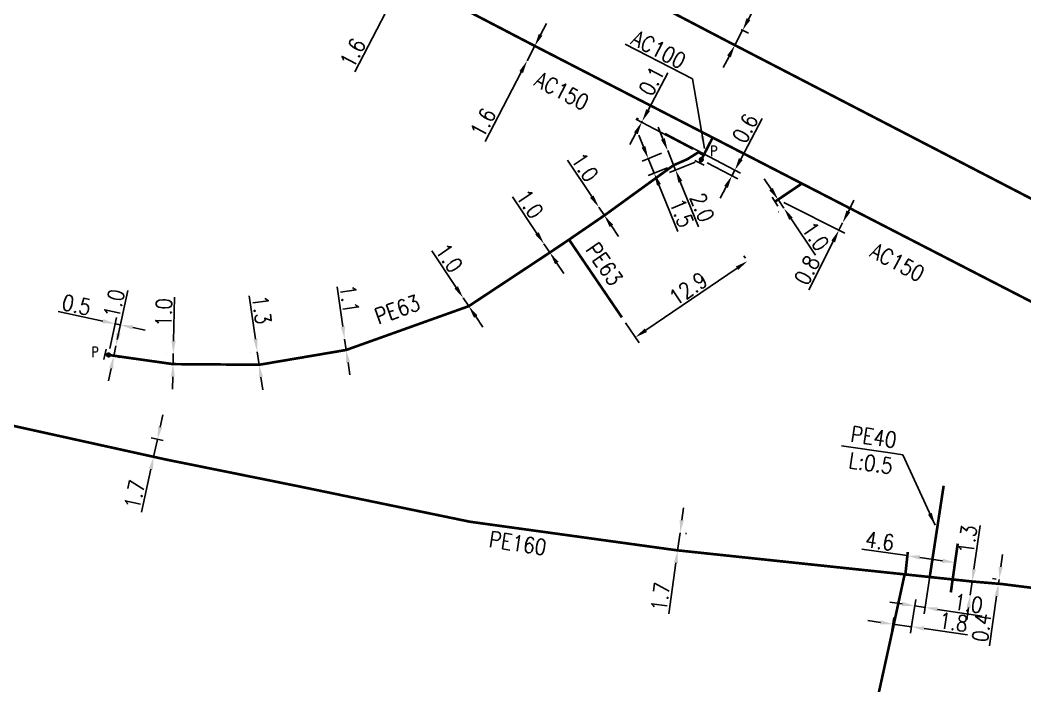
# Model space of a CAD drawing. Header units: millimetres. Extents: x 155997 to 157006, y 121209 to 122008.
# Drawn here: x 156276.7 to 156372.4, y 121752.2 to 121815.6 of the extents above; entities that cross this region are included whole.
import ezdxf
from ezdxf.enums import TextEntityAlignment as Align

# ---------------------------------------------------------------- set-up
doc = ezdxf.new("R2010")
doc.units = ezdxf.units.MM
for name, pattern in [('L_25_AP', [2000, 1000, 1000]), ('L_25_PE', [2000, 1000, 1000]), ('L_RAC_PE', [3.5, 2, -1.5])]:
    doc.linetypes.add(name, pattern=pattern)
doc.layers.get('0').update_dxf_attribs({"linetype": 'CONTINUOUS'})
for name, color, linetype in [('L_150', 1, 'CONTINUOUS'), ('L_300', 7, 'CONTINUOUS'), ('L_340', 7, 'CONTINUOUS')]:
    doc.layers.add(name, color=color, linetype=linetype)
doc.layers.add('L_170', color=7, linetype='CONTINUOUS', plot=False)
doc.styles.add('G_ROMANS', font='ROMANS.SHX', dxfattribs={"width": 0.75})
doc.styles.get("Standard").update_dxf_attribs({"font": 'romans.shx', "width": 0.85})
doc.dimstyles.get("Standard").update_dxf_attribs({"dimtxt": 1.5, "dimasz": 1.2, "dimexe": 0.625, "dimexo": 0.625, "dimgap": 0.25, "dimtad": 1, "dimdec": 1, "dimzin": 0, "dimdsep": 46, "dimtxsty": 'Standard', "dimcen": -0.5, "dimadec": 0, "dimazin": 0, "dimtfac": 1, "dimtdec": 1, "dimtmove": 0, "dimatfit": 3, "dimfxl": 0, "dimtolj": 1, "dimtzin": 0, "dimarcsym": 0})

# ---------------------------------------------------------------- blocks, each defined once
blk = doc.blocks.new('L_340_07')
at = {"color": 0, "linetype": 'Continuous', "const_width": 0.25, "flags": 128}
blk.add_lwpolyline([(0, 0), (0.35, 0)], dxfattribs=at)
at = {"color": 0, "linetype": 'Continuous', "flags": 128}
blk.add_lwpolyline([(0.35, -0.5), (0.35, 0.5)], dxfattribs=at)
at = {"color": 0, "linetype": 'Continuous', "width": 0.75, "flags": 3}
for tag, p in [('DEF_LEG', (0.723, -3.465)), ('DEF_COUP', (0.723, -5.965)), ('DEF_TYPE', (0.723, -8.465))]:
    blk.add_attdef(tag, text='', height=1.2, dxfattribs=at).set_placement(p, align=Align.MIDDLE)
blk = doc.blocks.new('L_300_12')
at = {"color": 0, "linetype": 'Continuous', "const_width": 0.248, "flags": 128}
blk.add_lwpolyline([(-0.126, 0, 1), (0.126, 0, 1)], format="xyb", close=True, dxfattribs=at)
at = {"linetype": 'Continuous', "style": 'G_ROMANS', "width": 0.75}
blk.add_attdef('P', text='', height=1, dxfattribs=at).set_placement((0, 1.331), align=Align.MIDDLE_CENTER)
at = {"color": 0, "linetype": 'Continuous', "width": 0.75, "flags": 3}
for tag, p in [('DEF_LEG', (0, -5)), ('DEF_COUP', (0, -7.5)), ('DEF_TYPE', (0, -10))]:
    blk.add_attdef(tag, text='', height=1.2, dxfattribs=at).set_placement(p, align=Align.MIDDLE)
blk = doc.blocks.new('*D546')
at = {"layer": 'L_150', "color": 0, "linetype": 'Continuous', "lineweight": -2, "transparency": 16777216}
for p, q in [((156346.065, 121815.659), (156348.321, 121819.981)), ((156344.77, 121813.177), (156345.51, 121814.595)), ((156345.387, 121814.659), (156346.064, 121814.306)), ((156344.647, 121813.241), (156345.324, 121812.887)), ((156344.214, 121812.113), (156343.659, 121811.049))]:
    blk.add_line(p, q, dxfattribs=at)
at = {"layer": 'L_150', "color": 0, "linetype": 'Continuous', "transparency": 16777216}
for points in [[(156345.888, 121815.751), (156346.243, 121815.566), (156345.51, 121814.595)], [(156344.037, 121812.205), (156344.392, 121812.02), (156344.77, 121813.177)]]:
    blk.add_solid(points, dxfattribs=at)
at = {"layer": 'L_150', "color": 0, "linetype": 'Continuous', "transparency": 16777216, "insert": (156346.743, 121819.119), "char_height": 1.5, "attachment_point": 5, "rotation": 62.4382}
blk.add_mtext('\\A1;1.6', dxfattribs=at)
blk = doc.blocks.new('*D547')
at = {"layer": 'L_150', "color": 0, "linetype": 'Continuous', "lineweight": -2, "transparency": 16777216}
for p, q in [((156326.27, 121814.167), (156326.824, 121815.232)), ((156325.716, 121813.103), (156324.977, 121811.684)), ((156324.423, 121810.619), (156320.983, 121804.013))]:
    blk.add_line(p, q, dxfattribs=at)
at = {"layer": 'L_150', "color": 0, "linetype": 'Continuous', "transparency": 16777216}
for points in [[(156326.092, 121814.26), (156326.447, 121814.075), (156325.716, 121813.103)], [(156324.245, 121810.712), (156324.6, 121810.527), (156324.977, 121811.684)]]:
    blk.add_solid(points, dxfattribs=at)
at = {"layer": 'L_150', "color": 0, "linetype": 'Continuous', "transparency": 16777216, "insert": (156320.786, 121805.8), "char_height": 1.5, "attachment_point": 5, "rotation": 62.49641}
blk.add_mtext('\\A1;1.6', dxfattribs=at)
blk = doc.blocks.new('*D548')
at = {"layer": 'L_150', "color": 0, "linetype": 'Continuous', "lineweight": -2, "transparency": 16777216}
for p, q in [((156313.807, 121820.656), (156314.364, 121821.719)), ((156313.251, 121819.593), (156312.509, 121818.175)), ((156313.805, 121819.303), (156313.805, 121819.303)), ((156313.063, 121817.885), (156313.063, 121817.885)), ((156311.953, 121817.112), (156308.574, 121810.653))]:
    blk.add_line(p, q, dxfattribs=at)
at = {"layer": 'L_150', "color": 0, "linetype": 'Continuous', "transparency": 16777216}
for points in [[(156313.63, 121820.749), (156313.984, 121820.563), (156313.251, 121819.593)], [(156311.776, 121817.205), (156312.13, 121817.019), (156312.509, 121818.175)]]:
    blk.add_solid(points, dxfattribs=at)
at = {"layer": 'L_150', "color": 0, "linetype": 'Continuous', "transparency": 16777216, "insert": (156308.381, 121812.441), "char_height": 1.5, "attachment_point": 5, "rotation": 62.38243}
blk.add_mtext('\\A1;1.6', dxfattribs=at)
blk = doc.blocks.new('*D504')
at = {"layer": 'L_170', "color": 0, "linetype": 'Continuous', "lineweight": -2, "ltscale": 0.5, "transparency": 16777216}
for p, q in [((156364.562, 121770.621), (156362.79, 121759.03)), ((156360.71, 121759.981), (156359.524, 121760.162)), ((156361.571, 121757.668), (156361.991, 121760.417)), ((156361.896, 121759.799), (156362.885, 121759.648)), ((156364.071, 121759.467), (156368.34, 121758.814))]:
    blk.add_line(p, q, dxfattribs=at)
at = {"layer": 'L_170', "color": 0, "linetype": 'Continuous', "ltscale": 0.5, "transparency": 16777216}
for points in [[(156360.74, 121760.178), (156360.68, 121759.783), (156361.896, 121759.799)], [(156364.101, 121759.665), (156364.041, 121759.269), (156362.885, 121759.648)]]:
    blk.add_solid(points, dxfattribs=at)
at = {"layer": 'L_170', "color": 0, "linetype": 'Continuous', "ltscale": 0.5, "transparency": 16777216, "insert": (156367.013, 121760.029), "char_height": 1.5, "attachment_point": 5, "rotation": 351.31001}
blk.add_mtext('\\A1;1.0', dxfattribs=at)
blk = doc.blocks.new('*D512')
at = {"layer": 'L_150', "color": 0, "linetype": 'Continuous', "lineweight": -2, "ltscale": 0.5, "transparency": 16777216}
for p, q in [((156318.228, 121790.118), (156315.899, 121793.6)), ((156319.423, 121788.331), (156318.895, 121789.12)), ((156320.09, 121787.333), (156320.757, 121786.336))]:
    blk.add_line(p, q, dxfattribs=at)
at = {"layer": 'L_150', "color": 0, "linetype": 'Continuous', "ltscale": 0.5, "transparency": 16777216}
for points in [[(156318.394, 121790.229), (156318.062, 121790.007), (156318.895, 121789.12)], [(156320.256, 121787.444), (156319.924, 121787.222), (156319.423, 121788.331)]]:
    blk.add_solid(points, dxfattribs=at)
at = {"layer": 'L_150', "color": 0, "linetype": 'Continuous', "ltscale": 0.5, "transparency": 16777216, "insert": (156317.561, 121792.914), "char_height": 1.5, "attachment_point": 5, "rotation": 303.7727}
blk.add_mtext('\\A1;1.0', dxfattribs=at)
blk = doc.blocks.new('*D514')
at = {"layer": 'L_150', "color": 0, "linetype": 'Continuous', "lineweight": -2, "ltscale": 0.5, "transparency": 16777216}
for p, q in [((156299.111, 121785.178), (156298.508, 121789.324)), ((156298.666, 121783.9), (156298.666, 121783.9)), ((156299.464, 121782.753), (156299.284, 121783.99)), ((156298.846, 121782.663), (156298.846, 121782.663)), ((156299.637, 121781.566), (156299.81, 121780.378))]:
    blk.add_line(p, q, dxfattribs=at)
at = {"layer": 'L_150', "color": 0, "linetype": 'Continuous', "ltscale": 0.5, "transparency": 16777216}
for points in [[(156299.309, 121785.207), (156298.913, 121785.149), (156299.284, 121783.99)], [(156299.835, 121781.595), (156299.439, 121781.537), (156299.464, 121782.753)]]:
    blk.add_solid(points, dxfattribs=at)
at = {"layer": 'L_150', "color": 0, "linetype": 'Continuous', "ltscale": 0.5, "transparency": 16777216, "insert": (156299.713, 121787.988), "char_height": 1.5, "attachment_point": 5, "rotation": 278.27952}
blk.add_mtext('\\A1;1.3', dxfattribs=at)
blk = doc.blocks.new('*D513')
at = {"layer": 'L_150', "color": 0, "linetype": 'Continuous', "lineweight": -2, "ltscale": 0.5, "transparency": 16777216}
for p, q in [((156307.432, 121786.389), (156306.881, 121790.174)), ((156307.756, 121784.162), (156307.605, 121785.201)), ((156307.929, 121782.975), (156308.102, 121781.787))]:
    blk.add_line(p, q, dxfattribs=at)
at = {"layer": 'L_150', "color": 0, "linetype": 'Continuous', "ltscale": 0.5, "transparency": 16777216}
for points in [[(156307.63, 121786.417), (156307.234, 121786.36), (156307.605, 121785.201)], [(156308.127, 121783.003), (156307.731, 121782.946), (156307.756, 121784.162)]]:
    blk.add_solid(points, dxfattribs=at)
at = {"layer": 'L_150', "color": 0, "linetype": 'Continuous', "ltscale": 0.5, "transparency": 16777216, "insert": (156308.06, 121789.019), "char_height": 1.5, "attachment_point": 5, "rotation": 278.2796}
blk.add_mtext('\\A1;1.1', dxfattribs=at)
blk = doc.blocks.new('*D515')
at = {"layer": 'L_150', "color": 0, "linetype": 'Continuous', "lineweight": -2, "ltscale": 0.5, "transparency": 16777216}
for p, q in [((156291.311, 121785.013), (156291.406, 121789.202)), ((156290.659, 121783.828), (156290.659, 121783.828)), ((156291.262, 121782.814), (156291.284, 121783.814)), ((156290.637, 121782.828), (156290.637, 121782.828)), ((156291.234, 121781.614), (156291.207, 121780.415))]:
    blk.add_line(p, q, dxfattribs=at)
at = {"layer": 'L_150', "color": 0, "linetype": 'Continuous', "ltscale": 0.5, "transparency": 16777216}
for points in [[(156291.112, 121785.018), (156291.511, 121785.009), (156291.284, 121783.814)], [(156291.035, 121781.619), (156291.434, 121781.61), (156291.262, 121782.814)]]:
    blk.add_solid(points, dxfattribs=at)
at = {"layer": 'L_150', "color": 0, "linetype": 'Continuous', "ltscale": 0.5, "transparency": 16777216, "insert": (156290.373, 121787.73), "char_height": 1.5, "attachment_point": 5, "rotation": 88.70215}
blk.add_mtext('\\A1;1.0', dxfattribs=at)
blk = doc.blocks.new('*D516')
at = {"layer": 'L_340', "color": 0, "linetype": 'Continuous', "lineweight": -2, "transparency": 16777216}
for p, q in [((156286.072, 121785.734), (156286.941, 121789.832)), ((156285.617, 121783.582), (156285.824, 121784.56)), ((156285.739, 121783.556), (156286.228, 121783.452)), ((156285.368, 121782.408), (156285.119, 121781.234))]:
    blk.add_line(p, q, dxfattribs=at)
at = {"layer": 'L_340', "color": 0, "linetype": 'Continuous', "transparency": 16777216}
for points in [[(156285.877, 121785.775), (156286.268, 121785.692), (156285.824, 121784.56)], [(156285.172, 121782.449), (156285.564, 121782.366), (156285.617, 121783.582)]]:
    blk.add_solid(points, dxfattribs=at)
at = {"layer": 'L_340', "color": 0, "linetype": 'Continuous', "transparency": 16777216, "insert": (156285.653, 121788.577), "char_height": 1.5, "attachment_point": 5, "rotation": 78.0389}
blk.add_mtext('\\A1;1.0', dxfattribs=at)
blk = doc.blocks.new('*D517')
at = {"layer": 'L_340', "color": 0, "linetype": 'Continuous', "lineweight": -2, "transparency": 16777216}
for p, q in [((156284.582, 121786.903), (156280.306, 121787.809)), ((156285.257, 121784.297), (156285.886, 121787.266)), ((156285.953, 121785.171), (156286.375, 121787.162)), ((156286.246, 121786.551), (156285.756, 121786.654)), ((156287.42, 121786.302), (156288.593, 121786.053))]:
    blk.add_line(p, q, dxfattribs=at)
at = {"layer": 'L_340', "color": 0, "linetype": 'Continuous', "transparency": 16777216}
for points in [[(156284.624, 121787.099), (156284.541, 121786.707), (156285.756, 121786.654)], [(156287.461, 121786.498), (156287.378, 121786.106), (156286.246, 121786.551)]]:
    blk.add_solid(points, dxfattribs=at)
at = {"layer": 'L_340', "color": 0, "linetype": 'Continuous', "transparency": 16777216, "insert": (156282.065, 121788.459), "char_height": 1.5, "attachment_point": 5, "rotation": 348.0389}
blk.add_mtext('\\A1;0.5', dxfattribs=at)
blk = doc.blocks.new('*D505')
at = {"layer": 'L_340', "color": 0, "linetype": 'Continuous', "lineweight": -2, "transparency": 16777216}
for p, q in [((156355.578, 121797.346), (156356.117, 121798.418)), ((156349.447, 121798.196), (156355.236, 121795.28)), ((156355.038, 121796.275), (156354.678, 121795.561)), ((156354.138, 121794.489), (156351.821, 121789.889))]:
    blk.add_line(p, q, dxfattribs=at)
at = {"layer": 'L_340', "color": 0, "linetype": 'Continuous', "transparency": 16777216}
for points in [[(156355.399, 121797.436), (156355.756, 121797.256), (156355.038, 121796.275)], [(156353.96, 121794.579), (156354.317, 121794.399), (156354.678, 121795.561)]]:
    blk.add_solid(points, dxfattribs=at)
at = {"layer": 'L_340', "color": 0, "linetype": 'Continuous', "transparency": 16777216, "insert": (156351.641, 121791.755), "char_height": 1.5, "attachment_point": 5, "rotation": 63.26443}
blk.add_mtext('\\A1;0.8', dxfattribs=at)
blk = doc.blocks.new('*D506')
at = {"layer": 'L_340', "color": 0, "linetype": 'Continuous', "lineweight": -2, "transparency": 16777216}
for p, q in [((156348.218, 121799.472), (156347.547, 121800.466)), ((156348.889, 121798.477), (156349.449, 121797.648)), ((156348.968, 121797.324), (156348.931, 121797.298)), ((156350.12, 121796.653), (156352.463, 121793.181))]:
    blk.add_line(p, q, dxfattribs=at)
at = {"layer": 'L_340', "color": 0, "linetype": 'Continuous', "transparency": 16777216}
for points in [[(156348.384, 121799.584), (156348.052, 121799.36), (156348.889, 121798.477)], [(156350.286, 121796.765), (156349.954, 121796.541), (156349.449, 121797.648)]]:
    blk.add_solid(points, dxfattribs=at)
at = {"layer": 'L_340', "color": 0, "linetype": 'Continuous', "transparency": 16777216, "insert": (156352.456, 121794.979), "char_height": 1.5, "attachment_point": 5, "rotation": 304.01117}
blk.add_mtext('\\A1;1.0', dxfattribs=at)
blk = doc.blocks.new('*D507')
at = {"layer": 'L_150', "color": 0, "linetype": 'Continuous', "lineweight": -2, "ltscale": 0.5, "transparency": 16777216}
for p, q in [((156336.066, 121803.496), (156335.614, 121804.608)), ((156337.792, 121802.903), (156335.94, 121802.149)), ((156336.519, 121802.385), (156337.084, 121800.995)), ((156338.357, 121801.513), (156336.505, 121800.76)), ((156337.536, 121799.884), (156339.342, 121795.446))]:
    blk.add_line(p, q, dxfattribs=at)
at = {"layer": 'L_150', "color": 0, "linetype": 'Continuous', "ltscale": 0.5, "transparency": 16777216}
for points in [[(156336.251, 121803.571), (156335.881, 121803.421), (156336.519, 121802.385)], [(156337.722, 121799.959), (156337.351, 121799.808), (156337.084, 121800.995)]]:
    blk.add_solid(points, dxfattribs=at)
at = {"layer": 'L_150', "color": 0, "linetype": 'Continuous', "ltscale": 0.5, "transparency": 16777216, "insert": (156339.705, 121797.208), "char_height": 1.5, "attachment_point": 5, "rotation": 292.145}
blk.add_mtext('\\A1;1.5', dxfattribs=at)
blk = doc.blocks.new('*D508')
at = {"layer": 'L_150', "color": 0, "linetype": 'Continuous', "lineweight": -2, "ltscale": 0.5, "transparency": 16777216}
for p, q in [((156331.146, 121798.757), (156328.817, 121802.239)), ((156332.341, 121796.969), (156331.813, 121797.759)), ((156333.008, 121795.972), (156333.675, 121794.974))]:
    blk.add_line(p, q, dxfattribs=at)
at = {"layer": 'L_150', "color": 0, "linetype": 'Continuous', "ltscale": 0.5, "transparency": 16777216}
for points in [[(156331.312, 121798.868), (156330.979, 121798.645), (156331.813, 121797.759)], [(156333.174, 121796.083), (156332.842, 121795.861), (156332.341, 121796.969)]]:
    blk.add_solid(points, dxfattribs=at)
at = {"layer": 'L_150', "color": 0, "linetype": 'Continuous', "ltscale": 0.5, "transparency": 16777216, "insert": (156330.479, 121801.552), "char_height": 1.5, "attachment_point": 5, "rotation": 303.7727}
blk.add_mtext('\\A1;1.0', dxfattribs=at)
blk = doc.blocks.new('*D509')
at = {"layer": 'L_340', "color": 0, "linetype": 'Continuous', "lineweight": -2, "transparency": 16777216}
for p, q in [((156345.33, 121802.333), (156347.374, 121806.197)), ((156338.136, 121804.782), (156345.322, 121800.98)), ((156342.128, 121801.991), (156345.041, 121800.45)), ((156344.489, 121800.742), (156344.769, 121801.273)), ((156343.928, 121799.682), (156343.367, 121798.621))]:
    blk.add_line(p, q, dxfattribs=at)
at = {"layer": 'L_340', "color": 0, "linetype": 'Continuous', "transparency": 16777216}
for points in [[(156345.154, 121802.427), (156345.507, 121802.24), (156344.769, 121801.273)], [(156343.751, 121799.775), (156344.104, 121799.588), (156344.489, 121800.742)]]:
    blk.add_solid(points, dxfattribs=at)
at = {"layer": 'L_340', "color": 0, "linetype": 'Continuous', "transparency": 16777216, "insert": (156345.749, 121805.263), "char_height": 1.5, "attachment_point": 5, "rotation": 62.12222}
blk.add_mtext('\\A1;0.6', dxfattribs=at)
blk = doc.blocks.new('*D510')
at = {"layer": 'L_340', "color": 0, "linetype": 'Continuous', "lineweight": -2, "transparency": 16777216}
for p, q in [((156337.919, 121804.25), (156337.466, 121805.361)), ((156338.95, 121803.374), (156338.95, 121803.374)), ((156338.371, 121803.138), (156339.125, 121801.286)), ((156340.997, 121802.047), (156338.546, 121801.05)), ((156339.577, 121800.174), (156341.323, 121795.884))]:
    blk.add_line(p, q, dxfattribs=at)
at = {"layer": 'L_340', "color": 0, "linetype": 'Continuous', "transparency": 16777216}
for points in [[(156338.104, 121804.325), (156337.733, 121804.175), (156338.371, 121803.138)], [(156339.763, 121800.25), (156339.392, 121800.099), (156339.125, 121801.286)]]:
    blk.add_solid(points, dxfattribs=at)
at = {"layer": 'L_340', "color": 0, "linetype": 'Continuous', "transparency": 16777216, "insert": (156341.652, 121797.73), "char_height": 1.5, "attachment_point": 5, "rotation": 292.145}
blk.add_mtext('\\A1;2.0', dxfattribs=at)
blk = doc.blocks.new('*D511')
at = {"layer": 'L_150', "color": 0, "linetype": 'Continuous', "lineweight": -2, "ltscale": 0.5, "transparency": 16777216}
for p, q in [((156325.924, 121795.264), (156323.595, 121798.747)), ((156327.147, 121793.436), (156326.591, 121794.267)), ((156327.666, 121793.783), (156327.666, 121793.783)), ((156327.814, 121792.438), (156328.481, 121791.441))]:
    blk.add_line(p, q, dxfattribs=at)
at = {"layer": 'L_150', "color": 0, "linetype": 'Continuous', "ltscale": 0.5, "transparency": 16777216}
for points in [[(156326.09, 121795.376), (156325.758, 121795.153), (156326.591, 121794.267)], [(156327.98, 121792.549), (156327.648, 121792.327), (156327.147, 121793.436)]]:
    blk.add_solid(points, dxfattribs=at)
at = {"layer": 'L_150', "color": 0, "linetype": 'Continuous', "ltscale": 0.5, "transparency": 16777216, "insert": (156325.257, 121798.06), "char_height": 1.5, "attachment_point": 5, "rotation": 303.77402}
blk.add_mtext('\\A1;1.0', dxfattribs=at)
blk = doc.blocks.new('*D843')
at = {"layer": 'L_150', "color": 0, "linetype": 'Continuous', "lineweight": -2, "ltscale": 0.5, "transparency": 16777216}
for p, q in [((156336.509, 121807), (156338.383, 121810.542)), ((156340.754, 121803.283), (156335.349, 121806.143)), ((156335.588, 121806.129), (156335.396, 121806.231)), ((156335.901, 121805.85), (156335.948, 121805.939)), ((156335.34, 121804.79), (156334.779, 121803.729))]:
    blk.add_line(p, q, dxfattribs=at)
at = {"layer": 'L_150', "color": 0, "linetype": 'Continuous', "ltscale": 0.5, "transparency": 16777216}
for points in [[(156336.333, 121807.093), (156336.686, 121806.906), (156335.948, 121805.939)], [(156335.164, 121804.883), (156335.517, 121804.696), (156335.901, 121805.85)]]:
    blk.add_solid(points, dxfattribs=at)
at = {"layer": 'L_150', "color": 0, "linetype": 'Continuous', "ltscale": 0.5, "transparency": 16777216, "insert": (156336.843, 121809.769), "char_height": 1.5, "attachment_point": 5, "rotation": 62.12222}
blk.add_mtext('\\A1;0.1', dxfattribs=at)
blk = doc.blocks.new('*D844')
at = {"layer": 'L_170', "color": 0, "linetype": 'Continuous', "lineweight": -2, "transparency": 16777216}
for p, q in [((156345.773, 121792.905), (156345.615, 121793.137)), ((156336.293, 121786.04), (156344.975, 121791.945)), ((156334.361, 121786.746), (156335.652, 121784.848))]:
    blk.add_line(p, q, dxfattribs=at)
at = {"layer": 'L_170', "color": 0, "linetype": 'Continuous', "transparency": 16777216}
for points in [[(156344.862, 121792.11), (156345.087, 121791.78), (156345.967, 121792.62)], [(156336.18, 121786.205), (156336.405, 121785.874), (156335.3, 121785.365)]]:
    blk.add_solid(points, dxfattribs=at)
at = {"layer": 'L_170', "color": 0, "linetype": 'Continuous', "transparency": 16777216, "insert": (156340.333, 121789.997), "char_height": 1.5, "attachment_point": 5, "rotation": 34.22319}
blk.add_mtext('\\A1;12.9', dxfattribs=at)
blk = doc.blocks.new('*D848')
at = {"layer": 'L_150', "color": 0, "linetype": 'Continuous', "lineweight": -2, "ltscale": 0.5, "transparency": 16777216}
for p, q in [((156367.539, 121763.308), (156368.124, 121767.457)), ((156367.189, 121760.833), (156367.371, 121762.12)), ((156367.022, 121759.645), (156366.854, 121758.456))]:
    blk.add_line(p, q, dxfattribs=at)
at = {"layer": 'L_150', "color": 0, "linetype": 'Continuous', "ltscale": 0.5, "transparency": 16777216}
for points in [[(156367.341, 121763.336), (156367.737, 121763.28), (156367.371, 121762.12)], [(156366.824, 121759.673), (156367.22, 121759.617), (156367.189, 121760.833)]]:
    blk.add_solid(points, dxfattribs=at)
at = {"layer": 'L_150', "color": 0, "linetype": 'Continuous', "ltscale": 0.5, "transparency": 16777216, "insert": (156366.925, 121766.116), "char_height": 1.5, "attachment_point": 5, "rotation": 81.96802}
blk.add_mtext('\\A1;1.3', dxfattribs=at)
blk = doc.blocks.new('*D1308')
at = {"layer": 'L_150', "color": 0, "linetype": 'Continuous', "lineweight": -2, "ltscale": 0.5, "transparency": 16777216}
for p, q in [((156358.629, 121758.231), (156357.441, 121758.399)), ((156359.729, 121757.44), (156359.905, 121758.682)), ((156361.512, 121757.188), (156361.687, 121758.43)), ((156359.817, 121758.063), (156361.6, 121757.812)), ((156362.788, 121757.644), (156366.936, 121757.057))]:
    blk.add_line(p, q, dxfattribs=at)
at = {"layer": 'L_150', "color": 0, "linetype": 'Continuous', "ltscale": 0.5, "transparency": 16777216}
for points in [[(156358.657, 121758.429), (156358.601, 121758.033), (156359.817, 121758.063)], [(156362.816, 121757.842), (156362.76, 121757.446), (156361.6, 121757.812)]]:
    blk.add_solid(points, dxfattribs=at)
at = {"layer": 'L_150', "color": 0, "linetype": 'Continuous', "ltscale": 0.5, "transparency": 16777216, "insert": (156365.596, 121758.257), "char_height": 1.5, "attachment_point": 5, "rotation": 351.95616}
blk.add_mtext('\\A1;1.8', dxfattribs=at)
blk = doc.blocks.new('*D1309')
at = {"layer": 'L_150', "color": 0, "linetype": 'Continuous', "lineweight": -2, "ltscale": 0.5, "transparency": 16777216}
for p, q in [((156361.188, 121764.581), (156356.862, 121765.211)), ((156361.149, 121764.311), (156361.098, 121763.963)), ((156364.553, 121764.091), (156362.376, 121764.408)), ((156365.701, 121763.648), (156365.65, 121763.3))]:
    blk.add_line(p, q, dxfattribs=at)
at = {"layer": 'L_150', "color": 0, "linetype": 'Continuous', "ltscale": 0.5, "transparency": 16777216}
for points in [[(156362.405, 121764.606), (156362.347, 121764.21), (156361.188, 121764.581)], [(156364.582, 121764.289), (156364.524, 121763.893), (156365.74, 121763.918)]]:
    blk.add_solid(points, dxfattribs=at)
at = {"layer": 'L_150', "color": 0, "linetype": 'Continuous', "ltscale": 0.5, "transparency": 16777216, "insert": (156358.576, 121765.972), "char_height": 1.5, "attachment_point": 5, "rotation": 351.71597}
blk.add_mtext('\\A1;4.6', dxfattribs=at)
blk = doc.blocks.new('*D1310')
at = {"layer": 'L_150', "color": 0, "linetype": 'Continuous', "lineweight": -2, "ltscale": 0.5, "transparency": 16777216}
for p, q in [((156370.096, 121763.509), (156370.264, 121764.698)), ((156369.668, 121762.358), (156369.31, 121762.409)), ((156369.928, 121762.321), (156369.872, 121761.925)), ((156369.613, 121761.962), (156369.254, 121762.013)), ((156369.705, 121760.737), (156369.035, 121755.991))]:
    blk.add_line(p, q, dxfattribs=at)
at = {"layer": 'L_150', "color": 0, "linetype": 'Continuous', "ltscale": 0.5, "transparency": 16777216}
for points in [[(156369.898, 121763.537), (156370.294, 121763.482), (156369.928, 121762.321)], [(156369.507, 121760.765), (156369.903, 121760.709), (156369.872, 121761.925)]]:
    blk.add_solid(points, dxfattribs=at)
at = {"layer": 'L_150', "color": 0, "linetype": 'Continuous', "ltscale": 0.5, "transparency": 16777216, "insert": (156368.271, 121757.731), "char_height": 1.5, "attachment_point": 5, "rotation": 81.96812}
blk.add_mtext('\\A1;0.4', dxfattribs=at)
blk = doc.blocks.new('*D1311')
at = {"layer": 'L_150', "color": 0, "linetype": 'Continuous', "lineweight": -2, "ltscale": 0.5, "transparency": 16777216}
for p, q in [((156339.718, 121767.953), (156339.885, 121769.142)), ((156339.552, 121766.765), (156339.317, 121765.081)), ((156340.074, 121766.692), (156340.171, 121766.678)), ((156339.839, 121765.008), (156339.936, 121764.995)), ((156339.151, 121763.893), (156338.472, 121759.04))]:
    blk.add_line(p, q, dxfattribs=at)
at = {"layer": 'L_150', "color": 0, "linetype": 'Continuous', "ltscale": 0.5, "transparency": 16777216}
for points in [[(156339.52, 121767.981), (156339.916, 121767.926), (156339.552, 121766.765)], [(156338.953, 121763.921), (156339.349, 121763.865), (156339.317, 121765.081)]]:
    blk.add_solid(points, dxfattribs=at)
at = {"layer": 'L_150', "color": 0, "linetype": 'Continuous', "ltscale": 0.5, "transparency": 16777216, "insert": (156337.689, 121760.658), "char_height": 1.5, "attachment_point": 5, "rotation": 82.03989}
blk.add_mtext('\\A1;1.7', dxfattribs=at)
blk = doc.blocks.new('*D1312')
at = {"layer": 'L_150', "color": 0, "linetype": 'Continuous', "lineweight": -2, "ltscale": 0.5, "transparency": 16777216}
for p, q in [((156290.036, 121776.822), (156290.294, 121777.994)), ((156290.307, 121775.534), (156289.168, 121775.784)), ((156289.779, 121775.65), (156289.414, 121773.989)), ((156289.943, 121773.873), (156288.803, 121774.124)), ((156289.156, 121772.817), (156288.257, 121768.726))]:
    blk.add_line(p, q, dxfattribs=at)
at = {"layer": 'L_150', "color": 0, "linetype": 'Continuous', "ltscale": 0.5, "transparency": 16777216}
for points in [[(156289.841, 121776.865), (156290.232, 121776.779), (156289.779, 121775.65)], [(156288.961, 121772.86), (156289.352, 121772.774), (156289.414, 121773.989)]]:
    blk.add_solid(points, dxfattribs=at)
at = {"layer": 'L_150', "color": 0, "linetype": 'Continuous', "ltscale": 0.5, "transparency": 16777216, "insert": (156287.601, 121770.4), "char_height": 1.5, "attachment_point": 5, "rotation": 77.60646}
blk.add_mtext('\\A1;1.7', dxfattribs=at)

msp = doc.modelspace()

# ---------------------------------------------------------------- linework, layer by layer
at = {"layer": 'L_150', "linetype": 'L_25_AP', "ltscale": 0.5, "const_width": 0.25, "flags": 128}
for points in [[(156566.843, 121681.803), (156570.858, 121688.586), (156571.06, 121688.931), (156560.551, 121694.92), (156545.99, 121703.35), (156535.157, 121709.375), (156525.879, 121714.71), (156510.211, 121723.567), (156490.432, 121734.927), (156480.338, 121740.647), (156469.821, 121746.73), (156462.375, 121751.059), (156462.375, 121751.059), (156462.375, 121751.059), (156456.311, 121754.23), (156455.443, 121754.727), (156454.577, 121755.222), (156453.705, 121755.913), (156442.872, 121761.763), (156434.464, 121766.284), (156428.253, 121769.623), (156421.854, 121773.235), (156412.783, 121777.926), (156395.629, 121786.839), (156385.134, 121792.278), (156344.093, 121813.53), (156323.923, 121824.068), (156312.53, 121829.937), (156297.624, 121837.647), (156288.195, 121842.551), (156278.234, 121847.719), (156266.176, 121853.899), (156256.415, 121858.938), (156247.369, 121863.573), (156235.62, 121869.702), (156235.62, 121869.702), (156224.323, 121875.502), (156216.225, 121879.598), (156196.18, 121890.091), (156184.352, 121896.183), (156169.769, 121903.755), (156160.545, 121908.516), (156151.958, 121912.97), (156143.354, 121917.413), (156133.813, 121922.399), (156123.789, 121927.545), (156114.605, 121932.243), (156104.637, 121937.462), (156094.804, 121942.616), (156081.413, 121949.635), (156080.866, 121949.922), (156080.457, 121950.136)], [(156023.595, 121848.106), (156026.741, 121854.433), (156046.994, 121894.605), (156058.305, 121916.982), (156061.247, 121922.953), (156070.449, 121941.632), (156074.962, 121942.956), (156076.772, 121942.031), (156077.391, 121941.715), (156080.208, 121940.268), (156081.973, 121939.376), (156091.999, 121934.138), (156097.188, 121931.448), (156104.04, 121927.955), (156113.574, 121922.969), (156115.148, 121922.065), (156126.98, 121916.126), (156135.926, 121911.336), (156139.64, 121909.692), (156145.863, 121906.213), (156148.36, 121905.057), (156157.714, 121900.247), (156164.133, 121896.891), (156173.238, 121892.189), (156177.016, 121890.08), (156190.476, 121883.245), (156200.039, 121878.282), (156214.223, 121870.764), (156218.205, 121868.956), (156223.191, 121866.358), (156227.573, 121863.925), (156240.99, 121857.149), (156250.433, 121852.314), (156254.804, 121849.862), (156259.024, 121847.935), (156271.822, 121841.263), (156276.772, 121838.552), (156285.225, 121834.23), (156290.01, 121831.676), (156303.368, 121824.717), (156313.251, 121819.593), (156325.716, 121813.103), (156342.655, 121804.381), (156351.154, 121800.005), (156383.118, 121783.548), (156401.665, 121773.887), (156414.97, 121766.873), (156417.233, 121765.679), (156417.775, 121754.98)], [(156341.576, 121802.283), (156341.808, 121802.726), (156342.655, 121804.381)], [(156351.154, 121800.005), (156348.889, 121798.477)]]:
    msp.add_lwpolyline(points, dxfattribs=at)
at = {"layer": 'L_150', "linetype": 'L_25_PE', "ltscale": 0.5, "const_width": 0.25}
for points in [[(156341.808, 121802.726), (156341.307, 121802.991), (156340.257, 121802.327), (156338.936, 121801.749), (156332.341, 121796.969), (156328.976, 121794.663), (156327.147, 121793.436), (156319.423, 121788.331), (156307.756, 121784.162), (156299.464, 121782.753), (156291.262, 121782.814), (156285.127, 121783.685)], [(156210.989, 121792.489), (156212.312, 121792.035), (156233.04, 121786.776), (156258.094, 121780.901), (156262.554, 121779.928), (156263.705, 121779.663), (156276.157, 121776.915), (156290.553, 121773.739), (156303.002, 121771.228), (156319.529, 121767.811), (156339.22, 121765.095), (156363.33, 121762.547), (156367.371, 121762.12), (156370.231, 121761.875), (156378.398, 121760.854), (156390.43, 121759.058), (156398.088, 121758.019), (156404.766, 121757.065), (156410.548, 121756.21), (156413.285, 121755.808), (156415.226, 121755.523), (156415.881, 121754.467), (156416.129, 121754.432)]]:
    msp.add_lwpolyline(points, dxfattribs=at)
at = {"layer": 'L_150', "linetype": 'L_25_PE', "ltscale": 0.5, "const_width": 0.25, "flags": 128}
for points in [[(156361.239, 121764.929), (156361.01, 121762.795)], [(156365.338, 121761.08), (156365.998, 121765.726)]]:
    msp.add_lwpolyline(points, dxfattribs=at)
msp.add_lwpolyline([(156500.172, 121558.397), (156499.939, 121558.934), (156494.816, 121569.287), (156492.412, 121573.927), (156491.691, 121575.66), (156490.542, 121577.426), (156489.305, 121578.22), (156487.979, 121578.574), (156486.588, 121578.29), (156486.267, 121579.13), (156484.569, 121583.575), (156483.348, 121586.384, 0.631645), (156481.15, 121586.236), (156476.858, 121575.402), (156470.014, 121558.912), (156469.397, 121557.608), (156467.373, 121554.172), (156465.249, 121552.15), (156462.922, 121550.937), (156459.28, 121550.735), (156456.65, 121551.14), (156453.813, 121552.273), (156452.199, 121553.161), (156450.58, 121555.789), (156414.244, 121571.027), (156392.114, 121580.296), (156384.865, 121583.634), (156372.55, 121594.12), (156372.55, 121594.12), (156372.55, 121594.12), (156364.707, 121600.86), (156357.789, 121604.738), (156353.377, 121607.885), (156352.862, 121608.081), (156351.657, 121608.542), (156349.866, 121610.032), (156341.193, 121620.028), (156339.038, 121623.77), (156336.83, 121628.112, -0.137324), (156336.402, 121630.248, 0.000707), (156336.545, 121632.17), (156337.546, 121637.986), (156341.809, 121662.244), (156342.108, 121664.108, -0.230086), (156343.105, 121665.532, 0.129786), (156344.264, 121667.985), (156344.264, 121667.985), (156344.525, 121669.264), (156345.713, 121674.59), (156346.17, 121676.672, 0.35368), (156345.956, 121677.099, -0.33791), (156344.887, 121679.092), (156345.055, 121681.253), (156352.156, 121722.774), (156359.642, 121756.821), (156360.938, 121762.795)], format="xyb", dxfattribs=at)
at = {"layer": 'L_170', "linetype": 'L_RAC_PE', "ltscale": 0.5, "const_width": 0.25}
for points in [[(156328.976, 121794.663), (156334.009, 121787.263)], [(156363.33, 121762.547), (156364.656, 121771.239)]]:
    msp.add_lwpolyline(points, dxfattribs=at)

# ---------------------------------------------------------------- block references
at = {"layer": 'L_300'}
ref = msp.add_blockref('L_300_12', (156341.576, 121802.283), dxfattribs=dict(at, rotation=297.0616191680647))
ref.add_attrib('P', 'P', dxfattribs={"layer": '0', "linetype": 'Continuous', "height": 1, "style": 'G_ROMANS', "width": 0.75}).set_placement((156342.765, 121803.096), align=Align.MIDDLE_CENTER)
ref = msp.add_blockref('L_300_12', (156285.127, 121783.685), dxfattribs=dict(at, rotation=78.03889862227089))
ref.add_attrib('P', 'P', dxfattribs={"layer": '0', "linetype": 'Continuous', "height": 1, "style": 'G_ROMANS', "width": 0.75}).set_placement((156283.825, 121783.961), align=Align.MIDDLE_CENTER)
at = {"layer": 'L_340'}
for p, rotation in [((156341.576, 121802.283), 242.7571421926347), ((156348.889, 121798.477), 214.0111700443485), ((156285.127, 121783.685), 168.0388986220644)]:
    msp.add_blockref('L_340_07', p, dxfattribs=dict(at, rotation=rotation))

# ---------------------------------------------------------------- texts
at = {"layer": 'L_150', "linetype": 'Continuous', "ltscale": 0.5, "width": 0.85}
for s, rotation, p in [('AC150', 332.49517, (156325.541, 121809.399)), ('AC150', 332.20091, (156357.502, 121793.116)), ('PE63', 19.66115, (156310.822, 121786.583))]:
    msp.add_text(s, height=1.5, rotation=rotation, dxfattribs=at).set_placement(p)
at = {"layer": 'L_150', "linetype": 'Continuous', "width": 0.85}
msp.add_text('PE160', height=1.5, rotation=351.11378, dxfattribs=at).set_placement((156321.286, 121765.436))
at = {"layer": 'L_150', "linetype": 'Continuous', "insert": (156339.568, 121810.857), "char_height": 1.5, "attachment_point": 9, "rotation": 332.62317}
msp.add_mtext('\\A1;AC100', dxfattribs=at)
at = {"layer": 'L_170', "linetype": 'Continuous', "ltscale": 0.5, "width": 0.85}
msp.add_text('PE63', height=1.5, rotation=304.31369, dxfattribs=at).set_placement((156330.483, 121793.72))
at = {"layer": 'L_170', "linetype": 'Continuous', "ltscale": 0.5, "insert": (156359.691, 121772.342), "char_height": 1.5, "attachment_point": 9, "rotation": 351.71597}
msp.add_mtext('\\A1;PE40\\PL:0.5', dxfattribs=at)

# ---------------------------------------------------------------- dimensions: what is measured, and where the dimension line sits
at = {"layer": 'L_150', "linetype": 'Continuous'}
for base, p1, p2, angle, picture, middle in [((156312.509, 121818.175), (156313.251, 121819.593), (156312.509, 121818.175), 62.38243, '*D548', (156309.267, 121811.978)), ((156345.51, 121814.595), (156344.093, 121813.53), (156344.833, 121814.948), 242.4382, '*D546', (156347.63, 121818.656)), ((156324.977, 121811.684), (156325.716, 121813.103), (156324.977, 121811.684), 62.49641, '*D547', (156321.673, 121805.339))]:
    dim = msp.add_linear_dim(base=base, p1=p1, p2=p2, angle=angle, dimstyle='Standard', override={"dimatfit": 0}, dxfattribs=at)
    dim.commit()
    dim.dimension.update_dxf_attribs({"geometry": picture, "text_midpoint": middle, "dimtype": 160})
at = {"layer": 'L_150', "linetype": 'Continuous', "ltscale": 0.5}
for base, p1, p2, angle, picture, middle in [((156335.948, 121805.939), (156341.307, 121802.991), (156336.141, 121805.837), 242.12222, '*D843', (156337.727, 121809.301)), ((156336.519, 121802.385), (156338.936, 121801.749), (156338.371, 121803.138), 292.145, '*D507', (156338.779, 121796.831)), ((156331.813, 121797.759), (156332.341, 121796.969), (156331.813, 121797.759), 303.7727, '*D508', (156329.648, 121800.997)), ((156326.591, 121794.267), (156327.147, 121793.436), (156326.591, 121794.267), 303.77402, '*D511', (156324.426, 121797.504)), ((156318.8949, 121789.1202), (156319.423, 121788.3305), (156318.8949, 121789.1202), 303.7727, '*D512', (156316.7298, 121792.3576)), ((156307.605, 121785.201), (156307.756, 121784.162), (156307.605, 121785.201), 278.2796, '*D513', (156307.07, 121788.875)), ((156291.284, 121783.814), (156291.262, 121782.814), (156291.284, 121783.814), 268.70215, '*D515', (156291.373, 121787.707)), ((156299.284, 121783.99), (156299.464, 121782.753), (156299.284, 121783.99), 278.27952, '*D514', (156298.723, 121787.844)), ((156367.189, 121760.833), (156367.371, 121762.12), (156367.189, 121760.833), 81.96802, '*D848', (156367.915, 121765.977))]:
    dim = msp.add_linear_dim(base=base, p1=p1, p2=p2, angle=angle, dimstyle='Standard', override={"dimatfit": 0}, dxfattribs=at)
    dim.commit()
    dim.dimension.update_dxf_attribs({"geometry": picture, "text_midpoint": middle, "dimtype": 160})
for base, p1, p2, angle, picture, middle in [((156289.779, 121775.65), (156290.553, 121773.739), (156290.918, 121775.399), 77.60646, '*D1312', (156288.578, 121770.186)), ((156339.552, 121766.765), (156339.22, 121765.095), (156339.455, 121766.779), 82.03989, '*D1311', (156338.679, 121760.52)), ((156365.74, 121763.918), (156361.239, 121764.929), (156365.791, 121764.266), 351.71597, '*D1309', (156358.432, 121764.982)), ((156369.928, 121762.321), (156370.231, 121761.875), (156370.287, 121762.271), 81.96812, '*D1310', (156369.261, 121757.591)), ((156361.6, 121757.812), (156359.642, 121756.821), (156361.424, 121756.569), 351.95616, '*D1308', (156365.456, 121757.267))]:
    dim = msp.add_linear_dim(base=base, p1=p1, p2=p2, angle=angle, dimstyle='Standard', dxfattribs=at)
    dim.commit()
    dim.dimension.update_dxf_attribs({"geometry": picture, "text_midpoint": middle, "dimtype": 160})
at = {"layer": 'L_170', "linetype": 'Continuous'}
dim = msp.add_linear_dim(base=(156345.967, 121792.62), p1=(156334.009, 121787.263), p2=(156346.124, 121792.389), angle=214.22319, dimstyle='Standard', override={"dimatfit": 0}, dxfattribs=at)
dim.commit()
dim.dimension.update_dxf_attribs({"geometry": '*D844', "text_midpoint": (156340.895, 121789.17), "dimtype": 160})
at = {"layer": 'L_170', "linetype": 'Continuous', "ltscale": 0.5}
dim = msp.add_linear_dim(base=(156361.896, 121759.799), p1=(156364.656, 121771.239), p2=(156361.476, 121757.05), angle=351.31001, dimstyle='Standard', override={"dimatfit": 0}, dxfattribs=at)
dim.commit()
dim.dimension.update_dxf_attribs({"geometry": '*D504', "text_midpoint": (156366.862, 121759.04), "dimtype": 160})
at = {"layer": 'L_340', "linetype": 'Continuous'}
for base, p2, angle, text, picture, middle in [((156344.769, 121801.273), (156337.583, 121805.074), 242.12222, '0.6', '*D509', (156346.633, 121804.796)), ((156338.371, 121803.138), (156338.371, 121803.138), 292.145, '2.0', '*D510', (156340.725, 121797.353))]:
    dim = msp.add_linear_dim(base=base, p1=(156341.576, 121802.283), p2=p2, angle=angle, text=text, dimstyle='Standard', override={"dimatfit": 0}, dxfattribs=at)
    dim.commit()
    dim.dimension.update_dxf_attribs({"geometry": picture, "text_midpoint": middle, "dimtype": 160})
for base, p1, p2, angle, picture, middle in [((156349.449, 121797.648), (156348.889, 121798.477), (156349.486, 121797.673), 124.01117, '*D506', (156351.627, 121794.42)), ((156355.038, 121796.275), (156348.889, 121798.477), (156355.038, 121796.275), 243.26443, '*D505', (156352.534, 121791.305)), ((156285.824, 121784.56), (156285.127, 121783.685), (156285.824, 121784.56), 258.0389, '*D516', (156286.631, 121788.37)), ((156286.246, 121786.551), (156285.127, 121783.685), (156285.824, 121784.56), 168.0389, '*D517', (156281.857, 121787.48))]:
    dim = msp.add_linear_dim(base=base, p1=p1, p2=p2, angle=angle, dimstyle='Standard', override={"dimatfit": 0}, dxfattribs=at)
    dim.commit()
    dim.dimension.update_dxf_attribs({"geometry": picture, "text_midpoint": middle, "dimtype": 160})

# ---------------------------------------------------------------- leaders
at = {"layer": 'L_150', "linetype": 'Continuous', "annotation_type": 0, "has_hookline": 1, "hookline_direction": 1, "text_width": 5.768, "horizontal_direction": (0.888001, -0.459841, 0)}
msp.add_leader([(156341.882, 121803.334), (156340.74, 121809.968), (156339.675, 121810.52)], dimstyle='Standard', dxfattribs=at)
at = {"layer": 'L_170', "linetype": 'Continuous', "ltscale": 0.5, "annotation_type": 0, "has_hookline": 1, "hookline_direction": 1, "text_width": 4.432, "horizontal_direction": (0.989566, -0.14408, 0)}
msp.add_leader([(156363.85, 121767.469), (156360.757, 121774.191), (156359.57, 121774.364)], dimstyle='Standard', override={"dimatfit": 0}, dxfattribs=at)

doc.saveas('drawing.dxf')
